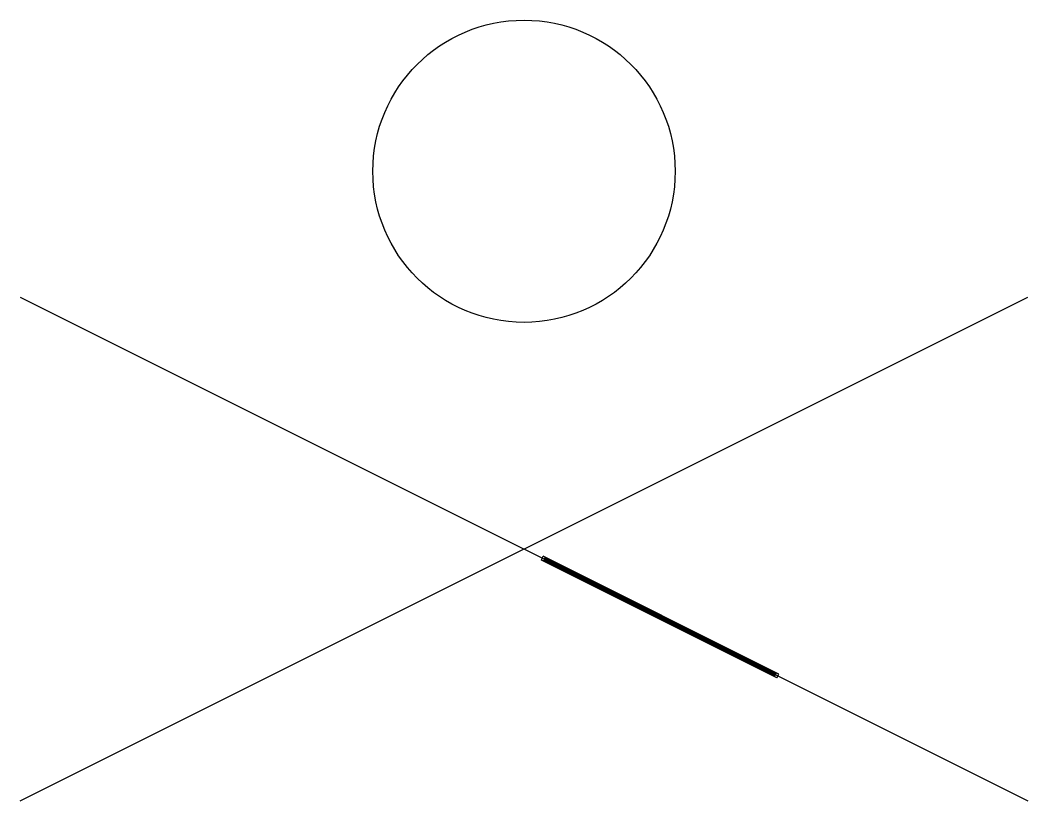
# Model space of a CAD drawing. Units: millimetres at full size, sheet at 1:100. Extents: x -15551 to 8939, y -9612 to 9367.
import ezdxf

# ---------------------------------------------------------------- set-up
doc = ezdxf.new("R2010")
doc.units = ezdxf.units.MM
doc.header["$LTSCALE"] = 100
doc.layers.add('0-0', color=7, linetype='Continuous')

msp = doc.modelspace()

# ---------------------------------------------------------------- linework, layer by layer
at = {"layer": '0-0'}
for p, q in [((-15551, 2632.7), (8938.8, -9612.2)), ((-15551, -9612.2), (8938.8, 2632.7)), ((-2883.4, -3757.1), (-2838.7, -3667.6)), ((2883.4, -6528.7), (-2838.7, -3667.6)), ((2838.7, -6618.1), (-2883.4, -3757.1)), ((2794, -6595.7), (-2838.7, -3779.4)), ((2794, -6595.7), (-2838.7, -3779.4)), ((2838.7, -6618.1), (-2838.7, -3779.4)), ((2805.1, -6573.4), (-2827.5, -3757.1)), ((2827.5, -6528.7), (-2805.1, -3712.3)), ((2838.7, -6506.3), (-2794, -3690)), ((2838.7, -6506.3), (-2794, -3690)), ((2883.4, -6528.7), (-2794, -3690)), ((2838.7, -6618.1), (2883.4, -6528.7)), ((2838.7, -6618.1), (2883.4, -6528.7))]:
    msp.add_line(p, q, dxfattribs=at)
msp.add_circle((-3306.1, 5693.9), 3673.5, dxfattribs=at)

doc.saveas('drawing.dxf')
